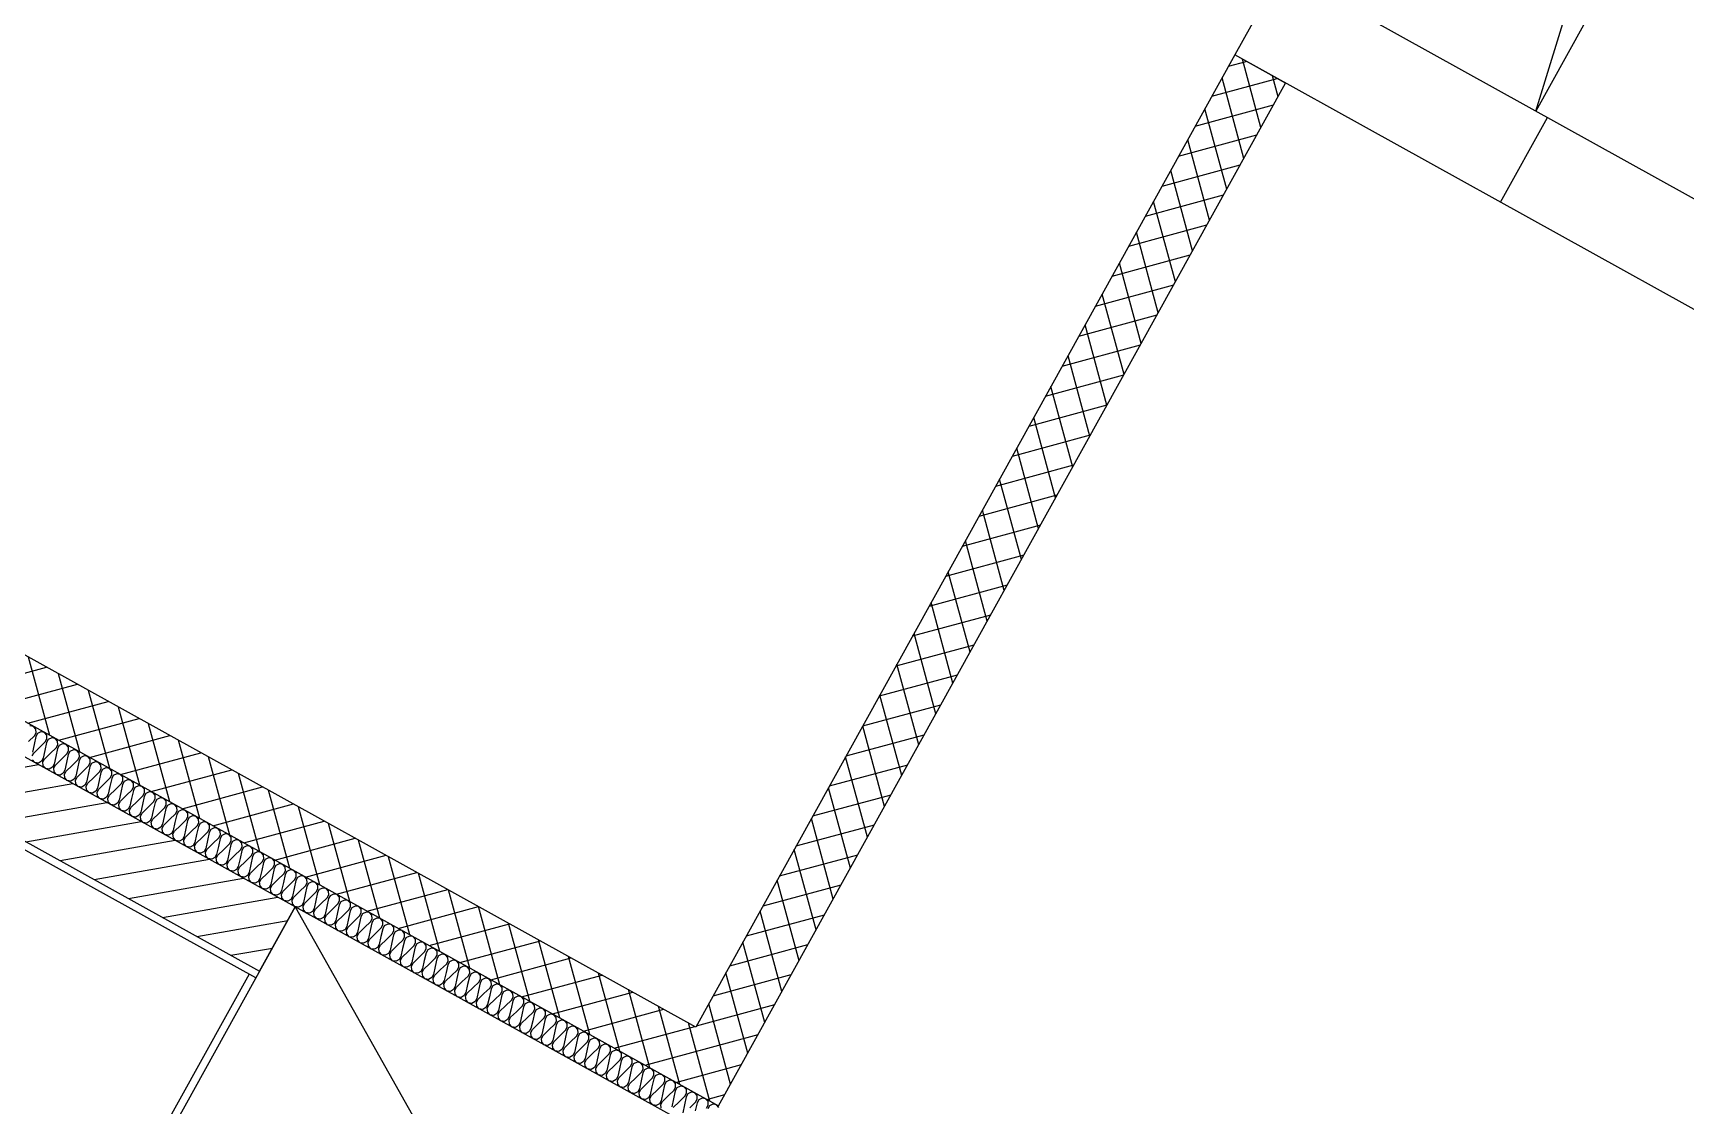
# Model space of a CAD drawing. Header units: millimetres. Extents: x -21000 to 567700, y 435000 to 850800.
# Drawn here: x 260555 to 264823, y 622994 to 625765 of the extents above; entities that cross this region are included whole.
import ezdxf
from ezdxf.xclip import XClip

# ---------------------------------------------------------------- set-up
doc = ezdxf.new("R2010")
doc.units = ezdxf.units.MM
doc.header["$LTSCALE"] = 700
doc.header["$XCLIPFRAME"] = 2
doc.linetypes.add('AB_Pbase$0$HID', pattern=[2.3, 1.5, -0.8])
doc.layers.get('0').update_dxf_attribs({"color": 2})
doc.layers.add('AB_Pbase$0$CON-106-B2F$0$DEFPOINT', color=247, linetype='Continuous', plot=False)
for name, color, linetype in [('AB_Pbase$0$ELE8', 8, 'Continuous'), ('AB_Pbase$0$FIN', 6, 'Continuous'), ('AB_Pbase$0$HAT-BR', 5, 'Continuous'), ('AB_Pbase$0$INS', 8, 'Continuous'), ('AB_Pbase$0$void', 1, 'AB_Pbase$0$HID'), ('AB_Pbase$0$WAL', 3, 'Continuous')]:
    doc.layers.add(name, color=color, linetype=linetype)

# ---------------------------------------------------------------- blocks, each defined once
blk = doc.blocks.new('AB_Pbase$0$CON-106-B2F')
for p, q in [((-8570, 7400), (-8570, 10540)), ((-5470, 7120), (-5470, 9485)), ((-5150, 9485), (-5470, 9485)), ((-5220, 9235), (-5220, 6870))]:
    blk.add_line(p, q)
blk.add_lwpolyline([(-8570, 10540), (-9370, 10540), (-9370, 9240)])
at = {"layer": 'AB_Pbase$0$CON-106-B2F$0$DEFPOINT', "color": 190}
for p, q in [((-8570, 10540), (-9370, 9240)), ((-5470, 8700), (-5220, 8700))]:
    blk.add_line(p, q, dxfattribs=at)
blk = doc.blocks.new('AB_Pbase$0$CON-106-B1F')
blk.add_blockref('AB_Pbase$0$CON-106-B2F', (0, 0))
blk = doc.blocks.new('AB_Pbase$0$지하1층 동골조')
at = {"rotation": 60.99999813646934}
blk.add_blockref('AB_Pbase$0$CON-106-B1F', (127660.4, -14071), dxfattribs=at)
blk = doc.blocks.new('AB_Pbase$0$co-106-1_b1_B1')
at = {"layer": 'AB_Pbase$0$void'}
for p, q in [((0, 6395), (2370, 6895)), ((2370, 6395), (0, 6395))]:
    blk.add_line(p, q, dxfattribs=at)
blk = doc.blocks.new('AB_Pbase')
at = {"layer": 'AB_Pbase$0$ELE8'}
h = blk.add_hatch(dxfattribs=at)
h.set_pattern_fill('NET', color=256, scale=20, angle=15.182184)
h.paths.add_polyline_path([(260056.3, 629751.4), (260129, 629882.6), (259927.8, 629994.1), (259855.1, 629862.9)])
edge = h.paths.add_edge_path()
edge.add_line((264117.2, 627671.9), (261458.4, 629145.7))
edge.add_line((261458.4, 629145.7), (261385.7, 629014.5))
edge.add_line((261385.7, 629014.5), (262579.5, 628352.8))
edge.add_line((262579.5, 628352.8), (261915.3, 627154.6))
edge.add_line((261915.3, 627154.6), (262265.2, 626960.6))
edge.add_line((262265.2, 626960.6), (262337.9, 627091.8))
edge.add_line((262337.9, 627091.8), (262119.2, 627213))
edge.add_line((262119.2, 627213), (262710.7, 628280.1))
edge.add_line((262710.7, 628280.1), (264044.5, 627540.7))
edge.add_line((264044.5, 627540.7), (264117.3, 627671.9))
h.paths.add_polyline_path([(259546.7, 629347.8), (259677.9, 629275.1), (259968.8, 629799.9), (259855.1, 629862.9), (259612.7, 629425.6), (259595.2, 629435.3)])
h.paths.add_polyline_path([(259280.4, 628557.9), (259149.2, 628630.7), (257505.7, 625665.7), (262325, 622994.3), (263789, 625635.6), (263657.9, 625708.4), (262266.5, 623198.2), (257709.6, 625724.2)])
at = {"layer": 'AB_Pbase$0$HAT-BR'}
h = blk.add_hatch(dxfattribs=at)
h.set_pattern_fill('ANSI31', color=256, scale=20, angle=145)
h.paths.add_polyline_path([(235929.4, 604527.6), (236063.8, 604661.9), (238153, 602571.6), (240063.6, 606018.4), (240229.8, 605926.3), (238280.5, 602409.7), (237010.4, 601140.3), (237826.9, 600323.4), (237692.5, 600189.1), (236741.7, 601140.4), (238029, 602427)])
h.paths.add_polyline_path([(238632.8, 599517.1), (232550.1, 593437.5), (232684.4, 593303.2), (238767.1, 599382.7)])
h.paths.add_polyline_path([(239573, 598576.4), (244422.5, 593724.3), (238339.7, 587644.8), (238205.4, 587779.2), (244153.8, 593724.4), (239438.6, 598442)])
h.paths.add_polyline_path([(253366.3, 576146.8), (254890.9, 574621.3), (254756.5, 574487), (253231.9, 576012.5)], flags=17)
h.paths.add_polyline_path([(246954.3, 581883.1), (245525.6, 580455.2), (245391.3, 580589.5), (246820, 582017.5)])
h.paths.add_polyline_path([(247173.6, 582371), (252407.6, 587602.2), (252541.9, 587467.8), (247308, 582236.6)])
h.paths.add_polyline_path([(260580.1, 582120.7), (261142.4, 583135.1), (260976.2, 583227.2), (260414, 582212.8)], flags=17)
h.paths.add_polyline_path([(263886.9, 576046.1), (264234.4, 575698.5), (264194.3, 575658.4), (265114.4, 575148.5), (265206.5, 575314.6)])
edge = h.paths.add_edge_path()
edge.add_line((263638.9, 581842.7), (261303.6, 583137.2))
edge.add_line((261303.6, 583137.2), (261395.8, 583303.3))
edge.add_line((261395.8, 583303.3), (265930.7, 580789.6))
edge.add_line((265930.7, 580789.6), (269809.1, 587786.6))
edge.add_line((269809.1, 587786.6), (269975.3, 587694.4))
edge.add_line((269975.3, 587694.4), (266096.8, 580697.5))
edge.add_line((266096.8, 580697.5), (266534.1, 580455.1))
edge.add_line((266534.1, 580455.1), (266442, 580288.9))
edge.add_line((266442, 580288.9), (263805.1, 581750.6))
edge.add_line((263638.9, 581842.7), (262485.1, 579761.3))
edge.add_line((263805.1, 581750.6), (261405.4, 577421.6))
edge.add_line((262393, 579595.1), (259935.3, 580957.4))
edge.add_line((262485.1, 579761.3), (259861.3, 581215.7))
edge.add_line((262393, 579595.1), (261239.3, 577513.7))
edge.add_line((259861.3, 581215.7), (259168.1, 579965.2))
edge.add_line((259334.3, 579873.1), (259168.1, 579965.2))
edge.add_line((259935.3, 580957.4), (259334.3, 579873.1))
edge.add_line((261239.3, 577513.7), (258615.4, 578968.1))
edge.add_line((258615.4, 578968.1), (258523.3, 578802))
edge.add_line((258523.3, 578802), (263739.4, 575910.6))
edge.add_line((263739.4, 575910.6), (263879.2, 576050.4))
edge.add_line((263879.2, 576050.4), (261405.4, 577421.6))
edge = h.paths.add_edge_path()
edge.add_line((273761.7, 610263.5), (273411.9, 610457.4))
edge.add_line((273411.9, 610457.4), (273281, 610221.2))
edge.add_line((273281, 610221.2), (271837.9, 611021.2))
edge.add_line((271837.9, 611021.2), (270579.8, 608751.5))
edge.add_line((270579.8, 608751.5), (267899.1, 610237.5))
edge.add_line((267899.1, 610237.5), (268345.1, 611042.1))
edge.add_line((268345.1, 611042.1), (267907.8, 611284.5))
edge.add_line((267907.8, 611284.5), (267461.8, 610479.9))
edge.add_line((267461.8, 610479.9), (264676.1, 612024))
edge.add_line((264676.1, 612024), (266867.4, 615977.3))
edge.add_line((266867.4, 615977.3), (266701.3, 616069.4))
edge.add_line((266701.3, 616069.4), (265295.3, 613533))
edge.add_line((265295.3, 613533), (264945.5, 613726.9))
edge.add_line((264945.5, 613726.9), (264853.4, 613560.7))
edge.add_line((264853.4, 613560.7), (265203.2, 613366.8))
edge.add_line((265203.2, 613366.8), (264417.8, 611949.9))
edge.add_line((264417.8, 611949.9), (276229.5, 605402.6))
edge.add_line((276229.5, 605402.6), (278088.8, 608756.8))
edge.add_line((278088.8, 608756.8), (278565.5, 608492.5))
edge.add_line((278565.5, 608492.5), (278798.2, 608912.4))
edge.add_line((278798.2, 608912.4), (278719.4, 608956))
edge.add_line((278719.4, 608956), (278578.9, 608702.3))
edge.add_line((278578.9, 608702.3), (278093.4, 608971.4))
edge.add_line((278093.4, 608971.4), (278825.5, 610292.1))
edge.add_line((278825.5, 610292.1), (278746.8, 610335.7))
edge.add_line((278746.8, 610335.7), (278092.3, 609155))
edge.add_line((278092.3, 609155), (277414.5, 609530.7))
edge.add_line((277414.5, 609530.7), (277370.8, 609452))
edge.add_line((277370.8, 609452), (278048.7, 609076.3))
edge.add_line((278048.7, 609076.3), (276155.5, 605660.9))
edge.add_line((276155.5, 605660.9), (275027.2, 606286.3))
edge.add_line((275027.2, 606286.3), (275473.2, 607090.9))
edge.add_line((275473.2, 607090.9), (275394.5, 607134.6))
edge.add_line((275394.5, 607134.6), (274948.5, 606329.9))
edge.add_line((274948.5, 606329.9), (274668.6, 606485.1))
edge.add_line((274668.6, 606485.1), (275114.6, 607289.7))
edge.add_line((275114.6, 607289.7), (275035.9, 607333.3))
edge.add_line((275035.9, 607333.3), (274589.9, 606528.7))
edge.add_line((274589.9, 606528.7), (270746, 608659.4))
edge.add_line((270746, 608659.4), (271911.9, 610762.9))
edge.add_line((271911.9, 610762.9), (273538.7, 609861.1))
edge.add_line((273538.7, 609861.1), (273766.6, 610272.2))
h.paths.add_polyline_path([(249823.9, 630123.9), (248214.6, 631015.9), (248122.5, 630849.7), (249731.8, 629957.7)])
h.paths.add_polyline_path([(264448.6, 621462.8), (264706.6, 621319.7), (264798.7, 621485.9), (263959.1, 621951.3), (263866.9, 621785.1), (264282.4, 621554.9), (263271.6, 619731.3), (263437.7, 619639.2)])
h.paths.add_polyline_path([(269499.6, 619034.5), (268660, 619499.9), (268567.9, 619333.7), (269048.9, 619067.1), (267972.6, 617125.4), (268138.8, 617033.3), (269215.1, 618975), (269407.5, 618868.3)])
h.paths.add_polyline_path([(278950.9, 618872.1), (277573.4, 619635.6), (275440.2, 615787.3), (272265.3, 617547.2), (272173.2, 617381), (274499.7, 616091.4), (273527.6, 614337.8), (273693.8, 614245.7), (274665.9, 615999.3), (276004, 615257.5), (276166.4, 615550.5), (275676.7, 615822), (277647.4, 619377.4), (278858.8, 618705.9)])
h.paths.add_polyline_path([(271683.5, 616497.6), (271517.4, 616589.7), (270492, 614739.9), (270658.2, 614647.8)])
h.paths.add_polyline_path([(266121, 619581), (265095.6, 617731.2), (264929.4, 617823.3), (265954.8, 619673.1)])
h.paths.add_polyline_path([(264405.1, 617124.9), (264497.2, 617291.1), (264296.1, 617402.6), (264203.9, 617236.4)])
edge = h.paths.add_edge_path()
edge.add_line((261140, 623342.4), (261232.1, 623508.6))
edge.add_line((261232.1, 623508.6), (257484.4, 625586))
edge.add_line((257484.4, 625586), (257392.3, 625419.8))
edge.add_line((257392.3, 625419.8), (258756.7, 624663.5))
edge.add_line((258756.7, 624663.5), (257030.8, 621549.9))
edge.add_line((257030.8, 621549.9), (255666.4, 622306.2))
edge.add_line((255666.4, 622306.2), (255622.7, 622227.5))
edge.add_line((255622.7, 622227.5), (256987.1, 621471.2))
edge.add_line((256987.1, 621471.2), (256735, 621016.4))
edge.add_line((256735, 621016.4), (256813.8, 620972.7))
edge.add_line((256813.8, 620972.7), (258835.4, 624619.9))
edge.add_line((258835.4, 624619.9), (261140, 623342.4))
h.paths.add_polyline_path([(252295.3, 623557.4), (252251.7, 623478.7), (252800.5, 623174.5), (252844.1, 623253.2)], flags=17)
h.paths.add_polyline_path([(278024, 614023.5), (278741.6, 615317.9), (277798.7, 613617.1), (277877.5, 613573.4), (278119.7, 614010.5), (279335.4, 613336.6), (279379.1, 613415.3), (278163.4, 614089.2), (278820.3, 615274.3), (278741.6, 615317.9)])
h.paths.add_polyline_path([(276999.8, 611990.1), (277047.9, 611963.4), (276926.7, 611744.8), (276799.9, 611815.1), (277163.5, 612471), (277242.2, 612427.4)], flags=17)
h.paths.add_polyline_path([(275349.5, 612653.4), (275456.1, 612845.8), (275766.5, 612673.7), (275659.8, 612481.3)], flags=17)
h.paths.add_polyline_path([(274915.1, 612859.8), (274748.9, 612952), (274506.5, 612514.6), (274672.7, 612422.5)], flags=17)
h.paths.add_polyline_path([(279024.5, 610867.8), (280144.5, 612888.1), (280223.2, 612844.5), (279103.3, 610824.1)])
h.paths.add_polyline_path([(279601.8, 610547.8), (280721.7, 612568.2), (280800.4, 612524.5), (279680.5, 610504.2)])
edge = h.paths.add_edge_path()
edge.add_line((268115.9, 579441.1), (268710.6, 579111.4))
edge.add_line((268710.6, 579111.4), (268676.7, 579050.2))
edge.add_line((268676.7, 579050.2), (271436.1, 577520.6))
edge.add_line((271436.1, 577520.6), (271470, 577581.9))
edge.add_line((271470, 577581.9), (271528.2, 577686.8))
edge.add_line((271528.2, 577686.8), (268174.1, 579546.1))
edge.add_line((268174.1, 579546.1), (268115.9, 579441.1))
h.paths.add_polyline_path([(252546, 576288.4), (251117.3, 574860.5), (254615.6, 571360.4), (257807.1, 577118), (257640.9, 577210.2), (255736.8, 573775), (255682.7, 573829.2), (255548.3, 573694.9), (255641, 573602.1), (254521.2, 571582.1), (251315.3, 574789.7), (252680.4, 576154.1)])
h.paths.add_polyline_path([(254748.7, 622094.5), (254457.8, 621569.8), (254624, 621477.7), (254914.9, 622002.4)], flags=17)
h.paths.add_polyline_path([(260390.1, 620339.5), (260224, 620431.6), (261377.8, 622513.2), (261544, 622421.1)])
h.paths.add_polyline_path([(246694.2, 601788.4), (244262.8, 603136.2), (244354.9, 603302.4), (246786.3, 601954.6)])
h.paths.add_polyline_path([(264513.8, 616681.6), (263362.4, 614604.4), (263948.4, 614279.6), (263856.3, 614113.4), (262500.6, 614864.9), (262592.7, 615031.1), (263196.2, 614696.5), (264347.6, 616773.8)])
h.paths.add_polyline_path([(251505.8, 616203), (251413.7, 616036.9), (267384.3, 607184.2), (267476.4, 607350.4)])
h.paths.add_polyline_path([(271057.7, 605148), (274188.8, 603412.4), (272429, 600237.5), (270189.9, 601478.7), (270097.8, 601312.5), (274624, 598803.6), (274716.1, 598969.8), (272595.1, 600145.4), (274355, 603320.3), (277464.3, 601596.8), (270405.5, 588862.3), (265870.5, 591376.1), (265778.4, 591209.9), (270479.5, 588604), (277722.6, 601670.9), (271149.8, 605314.2)])
h.paths.add_polyline_path([(255481.8, 630440.5), (255389.7, 630274.4), (255792, 630051.4), (254296.4, 627353.1), (254375.1, 627309.5), (255870.8, 630007.7), (258726.4, 628424.8), (257230.8, 625726.6), (257396.9, 625634.5), (258984.7, 628498.9)])
h.paths.add_polyline_path([(252754.7, 624571.9), (253714.6, 626303.6), (253793.4, 626260), (252833.4, 624528.2)])
h.paths.add_polyline_path([(271454, 617733.9), (271546.1, 617900.1), (271143.9, 618123.1), (271051.8, 617956.9)])
h.paths.add_polyline_path([(274129.6, 612597.8), (274173.2, 612676.5), (272975, 613340.7), (272679.2, 612807.2), (272845.4, 612715.1), (273097.5, 613169.9)], flags=17)
h.paths.add_polyline_path([(261119, 615848), (261285.2, 615755.9), (262691.1, 618292.3), (262525, 618384.4)])
h.paths.add_polyline_path([(261302.7, 615746.2), (261210.6, 615580), (261503.6, 615417.6), (261595.7, 615583.7)], flags=17)
h.paths.add_polyline_path([(260779.6, 615235.7), (260945.8, 615143.6), (260407.7, 614172.8), (247559.5, 621294.6), (247428.3, 621367.4), (245110.6, 622652.1), (245202.7, 622818.3), (246042.3, 622352.9), (246488.4, 623157.5), (246654.5, 623065.4), (246208.5, 622260.8), (248062.7, 621233), (249400.8, 623646.9), (248952.5, 623895.4), (248996.2, 623974.1), (249984.5, 623426.3), (249940.9, 623347.5), (249479.5, 623603.3), (248141.4, 621189.3), (250017.5, 620149.4), (251359.6, 622570.7), (250948.5, 622798.5), (250988.1, 622869.9), (251939.3, 622342.7), (251895.6, 622264), (251434.3, 622519.7), (250096.2, 620105.8), (252811.9, 618600.4), (253257.9, 619405.1), (253336.6, 619361.5), (252890.6, 618556.8), (253257.9, 618353.2), (254159.7, 619980), (253792.3, 620183.6), (253676, 619973.7), (253597.3, 620017.3), (253905.1, 620572.7), (254071.3, 620480.6), (253971.9, 620301.3), (254627.9, 619937.7), (254535.8, 619771.5), (254238.4, 619936.4), (253336.7, 618309.6), (254613.6, 617601.7), (255607.5, 619394.7), (255773.6, 619302.6), (254779.8, 617509.6), (260333.6, 614431.1)])
h.paths.add_polyline_path([(251257.3, 624727.3), (251091.2, 624819.4), (250887.5, 624452.1), (248071, 626013.3), (247978.9, 625847.1), (247979.1, 625847), (246827.7, 623769.8), (246993.9, 623677.6), (248145.3, 625754.9), (251552, 623866.5), (251644.1, 624032.7), (251053.7, 624359.9)])
h.paths.add_polyline_path([(239278.8, 608614.4), (239444.9, 608522.3), (239503.1, 608627.2), (240058.5, 608319.4), (240150.6, 608485.5), (239595.2, 608793.4), (239937, 609410), (239416.6, 609698.5), (239373, 609619.7), (239727.2, 609423.4)], flags=17)
h.paths.add_polyline_path([(249096, 617321.6), (249188.1, 617487.8), (246328.1, 619073.1), (246196.9, 619145.8), (244727.6, 619960.3), (244635.4, 619794.1)])
h.paths.add_polyline_path([(244912.1, 609773.6), (245004.2, 609939.8), (238523.3, 613532.3), (235245.5, 607619), (234042, 606416.1), (235434.6, 605022.7), (235569, 605157.1), (234240, 606486.8), (235318, 607564.2), (236122.2, 609014.9), (238706.7, 607582.3), (238270.4, 606795.2), (238991.9, 606395.2), (239084, 606561.4), (238528.6, 606869.2), (239047.4, 607805.1), (238881.2, 607897.2), (238798.8, 607748.5), (238357.1, 607993.3), (239086.7, 609309.6), (239008, 609353.3), (238278.4, 608037), (236214.3, 609181.1), (238509.9, 613322.4), (242795.5, 610946.9), (241038.1, 607776.4), (241204.2, 607684.3), (242961.7, 610854.8)])
h.paths.add_polyline_path([(254770.9, 631457.8), (254937, 631365.6), (255145.7, 631742.1), (254979.5, 631834.2)])
h.paths.add_polyline_path([(254539.5, 630648.5), (254373.3, 630740.6), (254143, 630325.1), (253548.3, 630654.8), (253504.7, 630576.1), (254099.4, 630246.4), (253042.5, 628339.7), (251765.6, 629047.6), (252822.5, 630954.2), (252848.7, 630939.7), (252892.3, 631018.4), (252787.4, 631076.6), (251686.9, 629091.2), (250436.1, 629784.5), (250344, 629618.3), (251594.7, 628925), (250494.2, 626939.6), (250599.2, 626881.5), (250642.8, 626960.2), (250616.6, 626974.7), (251673.5, 628881.4), (252950.4, 628173.6), (251893.5, 626266.9), (251298.8, 626596.6), (251255.1, 626517.9), (251849.9, 626188.2), (251488.7, 625536.6), (251654.9, 625444.5)])
at = {"layer": 'AB_Pbase$0$FIN'}
for p, q in [((261130.3, 623324.9), (258843.2, 624592.7)), ((261112.8, 623334.6), (260817.1, 622801.1))]:
    blk.add_line(p, q, dxfattribs=at)
at = {"layer": 'AB_Pbase$0$INS'}
for points in [[(262325.9, 622990.1), (262319.8, 622997.2), (262310.6, 622998.6), (262301.8, 622994.4), (262297.5, 622986.7)], [(262294, 622988.6), (262298.3, 622996.3), (262298, 623005.6), (262291.8, 623012.7), (262282.6, 623014.2), (262273.8, 623009.9), (262269.5, 623002.2), (262265.1, 622981.8)], [(262251.1, 622989.5), (262266, 623004.1), (262270.3, 623011.8), (262270, 623021.1), (262263.8, 623028.2), (262254.6, 623029.7), (262245.8, 623025.4), (262241.5, 623017.7), (262237.1, 622997.3), (262232.6, 622976.9)], [(262208.2, 622990.5), (262223.1, 623005), (262238, 623019.6), (262242.3, 623027.3), (262242, 623036.7), (262235.8, 623043.7), (262226.6, 623045.2), (262217.8, 623040.9), (262213.5, 623033.2), (262209.1, 623012.8), (262204.7, 622992.4)], [(262176.9, 622988.6), (262175.9, 622998.3), (262180.2, 623006), (262195.1, 623020.6), (262210.1, 623035.1), (262214.3, 623042.8), (262214, 623052.2), (262207.9, 623059.2), (262198.6, 623060.7), (262189.8, 623056.4), (262185.6, 623048.7), (262181.1, 623028.3), (262176.7, 623007.9), (262172.4, 623000.2), (262164.3, 622995.6), (262155.1, 622997), (262148.9, 623004.1), (262147.9, 623013.8), (262152.2, 623021.5), (262167.1, 623036.1), (262182.1, 623050.7), (262186.3, 623058.4), (262186, 623067.7), (262179.9, 623074.7), (262170.6, 623076.2), (262161.8, 623071.9), (262157.6, 623064.2), (262153.1, 623043.8), (262148.7, 623023.4), (262144.4, 623015.7), (262136.3, 623011.1), (262127.1, 623012.5), (262120.9, 623019.6), (262119.9, 623029.3), (262124.2, 623037), (262139.1, 623051.6), (262154.1, 623066.2), (262158.3, 623073.9), (262158, 623083.2), (262151.9, 623090.3), (262142.6, 623091.7), (262133.9, 623087.4), (262129.6, 623079.7), (262125.1, 623059.3), (262120.7, 623038.9), (262116.4, 623031.2), (262108.3, 623026.6), (262099.1, 623028), (262093, 623035.1), (262091.9, 623044.8), (262096.2, 623052.5), (262111.1, 623067.1), (262126.1, 623081.7), (262130.4, 623089.4), (262130, 623098.7), (262123.9, 623105.8), (262114.6, 623107.2), (262105.9, 623103), (262101.6, 623095.3), (262097.1, 623074.9), (262092.7, 623054.5), (262088.4, 623046.8), (262080.4, 623042.1), (262071.1, 623043.6), (262065, 623050.6), (262063.9, 623060.3), (262068.2, 623068), (262083.2, 623082.6), (262098.1, 623097.2), (262102.4, 623104.9), (262102, 623114.2), (262095.9, 623121.3), (262086.7, 623122.8), (262077.9, 623118.5), (262073.6, 623110.8), (262069.2, 623090.4), (262064.7, 623070), (262060.4, 623062.3), (262052.4, 623057.6), (262043.1, 623059.1), (262037, 623066.1), (262036, 623075.9), (262040.2, 623083.5), (262055.2, 623098.1), (262070.1, 623112.7), (262074.4, 623120.4), (262074.1, 623129.7), (262067.9, 623136.8), (262058.7, 623138.3), (262049.9, 623134), (262045.6, 623126.3), (262041.2, 623105.9), (262036.7, 623085.5), (262032.5, 623077.8), (262024.4, 623073.1), (262015.1, 623074.6), (262009, 623081.7), (262008, 623091.4), (262012.2, 623099.1), (262027.2, 623113.6), (262042.1, 623128.2), (262046.4, 623135.9), (262046.1, 623145.2), (262039.9, 623152.3), (262030.7, 623153.8), (262021.9, 623149.5), (262017.6, 623141.8), (262013.2, 623121.4), (262008.7, 623101), (262004.5, 623093.3), (261996.4, 623088.6), (261987.1, 623090.1), (261981, 623097.2), (261980, 623106.9), (261984.2, 623114.6), (261999.2, 623129.2), (262014.1, 623143.7), (262018.4, 623151.4), (262018.1, 623160.8), (262011.9, 623167.8), (262002.7, 623169.3), (261993.9, 623165), (261989.6, 623157.3), (261985.2, 623136.9), (261980.7, 623116.5), (261976.5, 623108.8), (261968.4, 623104.1), (261959.2, 623105.6), (261953, 623112.7), (261952, 623122.4), (261956.3, 623130.1), (261971.2, 623144.7), (261986.1, 623159.3), (261990.4, 623167), (261990.1, 623176.3), (261983.9, 623183.3), (261974.7, 623184.8), (261965.9, 623180.5), (261961.7, 623172.8), (261957.2, 623152.4), (261952.8, 623132), (261948.5, 623124.3), (261940.4, 623119.7), (261931.2, 623121.1), (261925, 623128.2), (261924, 623137.9), (261928.3, 623145.6), (261943.2, 623160.2), (261958.2, 623174.8), (261962.4, 623182.5), (261962.1, 623191.8), (261956, 623198.9), (261946.7, 623200.3), (261937.9, 623196), (261933.7, 623188.3), (261929.2, 623167.9), (261924.8, 623147.5), (261920.5, 623139.8), (261912.4, 623135.2), (261903.2, 623136.6), (261897, 623143.7), (261896, 623153.4), (261900.3, 623161.1), (261915.2, 623175.7), (261930.2, 623190.3), (261934.4, 623198), (261934.1, 623207.3), (261928, 623214.4), (261918.7, 623215.8), (261909.9, 623211.6), (261905.7, 623203.9), (261901.2, 623183.5), (261896.8, 623163.1), (261892.5, 623155.4), (261884.4, 623150.7), (261875.2, 623152.2), (261869, 623159.2), (261868, 623168.9), (261872.3, 623176.6), (261887.2, 623191.2), (261902.2, 623205.8), (261906.5, 623213.5), (261906.1, 623222.8), (261900, 623229.9), (261890.7, 623231.4), (261882, 623227.1), (261877.7, 623219.4), (261873.2, 623199), (261868.8, 623178.6), (261864.5, 623170.9), (261856.5, 623166.2), (261847.2, 623167.7), (261841.1, 623174.7), (261840, 623184.4), (261844.3, 623192.1), (261859.3, 623206.7), (261874.2, 623221.3), (261878.5, 623229), (261878.1, 623238.3), (261872, 623245.4), (261862.7, 623246.9), (261854, 623242.6), (261849.7, 623234.9), (261845.3, 623214.5), (261840.8, 623194.1), (261836.5, 623186.4), (261828.5, 623181.7), (261819.2, 623183.2), (261813.1, 623190.3), (261812.1, 623200), (261816.3, 623207.7), (261831.3, 623222.2), (261846.2, 623236.8), (261850.5, 623244.5), (261850.2, 623253.8), (261844, 623260.9), (261834.8, 623262.4), (261826, 623258.1), (261821.7, 623250.4), (261817.3, 623230), (261812.8, 623209.6), (261808.6, 623201.9), (261800.5, 623197.2), (261791.2, 623198.7), (261785.1, 623205.8), (261784.1, 623215.5), (261788.3, 623223.2), (261803.3, 623237.8), (261818.2, 623252.3), (261822.5, 623260), (261822.2, 623269.4), (261816, 623276.4), (261806.8, 623277.9), (261798, 623273.6), (261793.7, 623265.9), (261789.3, 623245.5), (261784.8, 623225.1), (261780.6, 623217.4), (261772.5, 623212.7), (261763.2, 623214.2), (261757.1, 623221.3), (261756.1, 623231), (261760.3, 623238.7), (261775.3, 623253.3), (261790.2, 623267.9), (261794.5, 623275.6), (261794.2, 623284.9), (261788, 623291.9), (261778.8, 623293.4), (261770, 623289.1), (261765.7, 623281.4), (261761.3, 623261), (261756.8, 623240.6), (261752.6, 623232.9), (261744.5, 623228.3), (261735.3, 623229.7), (261729.1, 623236.8), (261728.1, 623246.5), (261732.4, 623254.2), (261747.3, 623268.8), (261762.2, 623283.4), (261766.5, 623291.1), (261766.2, 623300.4), (261760, 623307.5), (261750.8, 623308.9), (261742, 623304.6), (261737.8, 623296.9), (261733.3, 623276.5), (261728.9, 623256.1), (261724.6, 623248.4), (261716.5, 623243.8), (261707.3, 623245.2), (261701.1, 623252.3), (261700.1, 623262), (261704.4, 623269.7), (261719.3, 623284.3), (261734.3, 623298.9), (261738.5, 623306.6), (261738.2, 623315.9), (261732.1, 623323), (261722.8, 623324.4), (261714, 623320.2), (261709.8, 623312.5), (261705.3, 623292.1), (261700.9, 623271.7), (261696.6, 623264), (261688.5, 623259.3), (261679.3, 623260.8), (261673.1, 623267.8), (261672.1, 623277.5), (261676.4, 623285.2), (261691.3, 623299.8), (261706.3, 623314.4), (261710.5, 623322.1), (261710.2, 623331.4), (261704.1, 623338.5), (261694.8, 623339.9), (261686, 623335.7), (261681.8, 623328), (261677.3, 623307.6), (261672.9, 623287.2), (261668.6, 623279.5), (261660.5, 623274.8), (261651.3, 623276.3), (261645.1, 623283.3), (261644.1, 623293), (261648.4, 623300.7), (261663.3, 623315.3), (261678.3, 623329.9), (261682.5, 623337.6), (261682.2, 623346.9), (261676.1, 623354), (261666.8, 623355.5), (261658.1, 623351.2), (261653.8, 623343.5), (261649.3, 623323.1), (261644.9, 623302.7), (261640.6, 623295), (261632.6, 623290.3), (261623.3, 623291.8), (261617.2, 623298.8), (261616.1, 623308.6), (261620.4, 623316.3), (261635.3, 623330.8), (261650.3, 623345.4), (261654.6, 623353.1), (261654.2, 623362.4), (261648.1, 623369.5), (261638.8, 623371), (261630.1, 623366.7), (261625.8, 623359), (261621.4, 623338.6), (261616.9, 623318.2), (261612.6, 623310.5), (261604.6, 623305.8), (261595.3, 623307.3), (261589.2, 623314.4), (261588.2, 623324.1), (261592.4, 623331.8), (261607.4, 623346.4), (261622.3, 623360.9), (261626.6, 623368.6), (261626.3, 623378), (261620.1, 623385), (261610.9, 623386.5), (261602.1, 623382.2), (261597.8, 623374.5), (261593.4, 623354.1), (261588.9, 623333.7), (261584.7, 623326), (261576.6, 623321.3), (261567.3, 623322.8), (261561.2, 623329.9), (261560.2, 623339.6), (261564.4, 623347.3), (261579.4, 623361.9), (261594.3, 623376.5), (261598.6, 623384.1), (261598.3, 623393.5), (261592.1, 623400.5), (261582.9, 623402), (261574.1, 623397.7), (261569.8, 623390), (261565.4, 623369.6), (261560.9, 623349.2), (261556.7, 623341.5), (261548.6, 623336.9), (261539.3, 623338.3), (261533.2, 623345.4), (261532.2, 623355.1), (261536.4, 623362.8), (261551.4, 623377.4), (261566.3, 623392), (261570.6, 623399.7), (261570.3, 623409), (261564.1, 623416.1), (261554.9, 623417.5), (261546.1, 623413.2), (261541.8, 623405.5), (261537.4, 623385.1), (261532.9, 623364.7), (261528.7, 623357), (261520.6, 623352.4), (261511.4, 623353.8), (261505.2, 623360.9), (261504.2, 623370.6), (261508.5, 623378.3), (261523.4, 623392.9), (261538.3, 623407.5), (261542.6, 623415.2), (261542.3, 623424.5), (261536.1, 623431.6), (261526.9, 623433), (261518.1, 623428.8), (261513.9, 623421.1), (261509.4, 623400.7), (261505, 623380.3), (261500.7, 623372.6), (261492.6, 623367.9), (261483.4, 623369.4), (261477.2, 623376.4), (261476.2, 623386.1), (261480.5, 623393.8), (261495.4, 623408.4), (261510.4, 623423), (261514.6, 623430.7), (261514.3, 623440), (261508.2, 623447.1), (261498.9, 623448.5), (261490.1, 623444.3), (261485.9, 623436.6), (261481.4, 623416.2), (261477, 623395.8), (261472.7, 623388.1), (261464.6, 623383.4), (261455.4, 623384.9), (261449.2, 623391.9), (261448.2, 623401.6), (261452.5, 623409.3), (261467.4, 623423.9), (261482.4, 623438.5), (261486.6, 623446.2), (261486.3, 623455.5), (261480.2, 623462.6), (261470.9, 623464.1), (261462.1, 623459.8), (261457.9, 623452.1), (261453.4, 623431.7), (261449, 623411.3), (261444.7, 623403.6), (261436.6, 623398.9), (261427.4, 623400.4), (261421.2, 623407.4), (261420.2, 623417.2), (261424.5, 623424.9), (261439.4, 623439.4), (261454.4, 623454), (261458.6, 623461.7), (261458.3, 623471), (261452.2, 623478.1), (261442.9, 623479.6), (261434.2, 623475.3), (261429.9, 623467.6), (261425.4, 623447.2), (261421, 623426.8), (261416.7, 623419.1), (261408.6, 623414.4), (261399.4, 623415.9), (261393.3, 623423), (261392.2, 623432.7), (261396.5, 623440.4), (261411.4, 623455), (261426.4, 623469.5), (261430.7, 623477.2), (261430.3, 623486.6), (261424.2, 623493.6), (261414.9, 623495.1), (261406.2, 623490.8), (261401.9, 623483.1), (261397.5, 623462.7), (261393, 623442.3), (261388.7, 623434.6), (261380.7, 623429.9), (261371.4, 623431.4), (261365.3, 623438.5), (261364.2, 623448.2), (261368.5, 623455.9), (261383.5, 623470.5), (261398.4, 623485), (261402.7, 623492.7), (261402.3, 623502.1), (261396.2, 623509.1), (261387, 623510.6), (261378.2, 623506.3), (261373.9, 623498.6), (261369.5, 623478.2), (261365, 623457.8), (261360.8, 623450.1), (261352.7, 623445.5), (261343.4, 623446.9), (261337.3, 623454), (261336.3, 623463.7), (261340.5, 623471.4), (261355.5, 623486), (261370.4, 623500.6), (261374.7, 623508.3), (261374.4, 623517.6), (261368.2, 623524.6), (261359, 623526.1), (261350.2, 623521.8), (261345.9, 623514.1), (261341.5, 623493.7), (261337, 623473.3), (261332.8, 623465.6), (261324.7, 623461), (261315.4, 623462.4), (261309.3, 623469.5), (261308.3, 623479.2), (261312.5, 623486.9), (261327.5, 623501.5), (261342.4, 623516.1), (261346.7, 623523.8), (261346.4, 623533.1), (261340.2, 623540.2), (261331, 623541.6), (261322.2, 623537.3), (261317.9, 623529.7), (261313.5, 623509.3), (261309, 623488.8), (261304.8, 623481.2), (261296.7, 623476.5), (261287.5, 623478), (261281.3, 623485), (261280.3, 623494.7), (261284.6, 623502.4), (261299.5, 623517), (261314.4, 623531.6), (261318.7, 623539.3), (261318.4, 623548.6), (261312.2, 623555.7), (261303, 623557.1), (261294.2, 623552.9), (261290, 623545.2), (261285.5, 623524.8), (261281.1, 623504.4), (261276.8, 623496.7), (261268.7, 623492), (261259.5, 623493.5), (261253.3, 623500.5), (261252.3, 623510.2), (261256.6, 623517.9), (261271.5, 623532.5), (261286.5, 623547.1), (261290.7, 623554.8), (261290.4, 623564.1), (261284.3, 623571.2), (261275, 623572.7), (261266.2, 623568.4), (261262, 623560.7), (261257.5, 623540.3), (261253.1, 623519.9), (261248.8, 623512.2), (261240.7, 623507.5), (261231.5, 623509), (261225.3, 623516), (261224.3, 623525.8), (261228.6, 623533.5), (261243.5, 623548), (261258.5, 623562.6), (261262.7, 623570.3), (261262.4, 623579.6), (261256.3, 623586.7), (261247, 623588.2), (261238.2, 623583.9), (261234, 623576.2), (261229.5, 623555.8), (261225.1, 623535.4), (261220.8, 623527.7), (261212.7, 623523), (261203.5, 623524.5), (261197.3, 623531.6), (261196.3, 623541.3), (261200.6, 623549), (261215.5, 623563.5), (261230.5, 623578.1), (261234.7, 623585.8), (261234.4, 623595.2), (261228.3, 623602.2), (261219, 623603.7), (261210.3, 623599.4), (261206, 623591.7), (261201.5, 623571.3), (261197.1, 623550.9), (261192.8, 623543.2), (261184.7, 623538.5), (261175.5, 623540), (261169.4, 623547.1), (261168.3, 623556.8), (261172.6, 623564.5), (261187.5, 623579.1), (261202.5, 623593.6), (261206.8, 623601.3), (261206.4, 623610.7), (261200.3, 623617.7), (261191, 623619.2), (261182.3, 623614.9), (261178, 623607.2), (261173.6, 623586.8), (261169.1, 623566.4), (261164.8, 623558.7), (261156.8, 623554.1), (261147.5, 623555.5), (261141.4, 623562.6), (261140.3, 623572.3), (261144.6, 623580), (261159.6, 623594.6), (261174.5, 623609.2), (261178.8, 623616.9), (261178.4, 623626.2), (261172.3, 623633.2), (261163.1, 623634.7), (261154.3, 623630.4), (261150, 623622.7), (261145.6, 623602.3), (261141.1, 623581.9), (261136.8, 623574.2), (261128.8, 623569.6), (261119.5, 623571), (261113.4, 623578.1), (261112.4, 623587.8), (261116.6, 623595.5), (261131.6, 623610.1), (261146.5, 623624.7), (261150.8, 623632.4), (261150.5, 623641.7), (261144.3, 623648.8), (261135.1, 623650.2), (261126.3, 623645.9), (261122, 623638.2), (261117.6, 623617.8), (261113.1, 623597.4), (261108.9, 623589.7), (261100.8, 623585.1), (261091.5, 623586.5), (261085.4, 623593.6), (261084.4, 623603.3), (261088.6, 623611), (261103.6, 623625.6), (261118.5, 623640.2), (261122.8, 623647.9), (261122.5, 623657.2), (261116.3, 623664.3), (261107.1, 623665.7), (261098.3, 623661.5), (261094, 623653.8), (261089.6, 623633.4), (261085.1, 623613), (261080.9, 623605.3), (261072.8, 623600.6), (261063.5, 623602.1), (261057.4, 623609.1), (261056.4, 623618.8), (261060.6, 623626.5), (261075.6, 623641.1), (261090.5, 623655.7), (261094.8, 623663.4), (261094.5, 623672.7), (261088.3, 623679.8), (261079.1, 623681.3), (261070.3, 623677), (261066, 623669.3), (261061.6, 623648.9), (261057.2, 623628.5), (261052.9, 623620.8), (261044.8, 623616.1), (261035.6, 623617.6), (261029.4, 623624.6), (261028.4, 623634.4), (261032.7, 623642), (261047.6, 623656.6), (261062.5, 623671.2), (261066.8, 623678.9), (261066.5, 623688.2), (261060.4, 623695.3), (261051.1, 623696.8), (261042.3, 623692.5), (261038.1, 623684.8), (261033.6, 623664.4), (261029.2, 623644), (261024.9, 623636.3), (261016.8, 623631.6), (261007.6, 623633.1), (261001.4, 623640.2), (261000.4, 623649.9), (261004.7, 623657.6), (261019.6, 623672.1), (261034.6, 623686.7), (261038.8, 623694.4), (261038.5, 623703.8), (261032.4, 623710.8), (261023.1, 623712.3), (261014.3, 623708), (261010.1, 623700.3), (261005.6, 623679.9), (261001.2, 623659.5), (260996.9, 623651.8), (260988.8, 623647.1), (260979.6, 623648.6), (260973.4, 623655.7), (260972.4, 623665.4), (260976.7, 623673.1), (260991.6, 623687.7), (261006.6, 623702.2), (261010.8, 623709.9), (261010.5, 623719.3), (261004.4, 623726.3), (260995.1, 623727.8), (260986.4, 623723.5), (260982.1, 623715.8), (260977.6, 623695.4), (260973.2, 623675), (260968.9, 623667.3), (260960.8, 623662.6), (260951.6, 623664.1), (260945.5, 623671.2), (260944.4, 623680.9), (260948.7, 623688.6), (260963.6, 623703.2), (260978.6, 623717.8), (260982.9, 623725.5), (260982.5, 623734.8), (260976.4, 623741.8), (260967.1, 623743.3), (260958.4, 623739), (260954.1, 623731.3), (260949.6, 623710.9), (260945.2, 623690.5), (260940.9, 623682.8), (260932.9, 623678.2), (260923.6, 623679.6), (260917.5, 623686.7), (260916.4, 623696.4), (260920.7, 623704.1), (260935.7, 623718.7), (260950.6, 623733.3), (260954.9, 623741), (260954.5, 623750.3), (260948.4, 623757.4), (260939.2, 623758.8), (260930.4, 623754.5), (260926.1, 623746.8), (260921.7, 623726.4), (260917.2, 623706), (260912.9, 623698.3), (260904.9, 623693.7), (260895.6, 623695.1), (260889.5, 623702.2), (260888.5, 623711.9), (260892.7, 623719.6), (260907.7, 623734.2), (260922.6, 623748.8), (260926.9, 623756.5), (260926.6, 623765.8), (260920.4, 623772.9), (260911.2, 623774.3), (260902.4, 623770.1), (260898.1, 623762.4), (260893.7, 623742), (260889.2, 623721.6), (260885, 623713.9), (260876.9, 623709.2), (260867.6, 623710.7), (260861.5, 623717.7), (260860.5, 623727.4), (260864.7, 623735.1), (260879.7, 623749.7), (260894.6, 623764.3), (260898.9, 623772), (260898.6, 623781.3), (260892.4, 623788.4), (260883.2, 623789.9), (260874.4, 623785.6), (260870.1, 623777.9), (260865.7, 623757.5), (260861.2, 623737.1), (260857, 623729.4), (260848.9, 623724.7), (260839.6, 623726.2), (260833.5, 623733.2), (260832.5, 623742.9), (260836.7, 623750.6), (260851.7, 623765.2), (260866.6, 623779.8), (260870.9, 623787.5), (260870.6, 623796.8), (260864.4, 623803.9), (260855.2, 623805.4), (260846.4, 623801.1), (260842.1, 623793.4), (260837.7, 623773), (260833.2, 623752.6), (260829, 623744.9), (260820.9, 623740.2), (260811.7, 623741.7), (260805.5, 623748.8), (260804.5, 623758.5), (260808.8, 623766.2), (260823.7, 623780.7), (260838.6, 623795.3), (260842.9, 623803), (260842.6, 623812.3), (260836.4, 623819.4), (260827.2, 623820.9), (260818.4, 623816.6), (260814.2, 623808.9), (260809.7, 623788.5), (260805.3, 623768.1), (260801, 623760.4), (260792.9, 623755.7), (260783.7, 623757.2), (260777.5, 623764.3), (260776.5, 623774), (260780.8, 623781.7), (260795.7, 623796.3), (260810.7, 623810.8), (260814.9, 623818.5), (260814.6, 623827.9), (260808.5, 623834.9), (260799.2, 623836.4), (260790.4, 623832.1), (260786.2, 623824.4), (260781.7, 623804), (260777.3, 623783.6), (260773, 623775.9), (260764.9, 623771.2), (260755.7, 623772.7), (260749.5, 623779.8), (260748.5, 623789.5), (260752.8, 623797.2), (260767.7, 623811.8), (260782.7, 623826.4), (260786.9, 623834.1), (260786.6, 623843.4), (260780.5, 623850.4), (260771.2, 623851.9), (260762.4, 623847.6), (260758.2, 623839.9), (260753.7, 623819.5), (260749.3, 623799.1), (260745, 623791.4), (260736.9, 623786.8), (260727.7, 623788.2), (260721.5, 623795.3), (260720.5, 623805), (260724.8, 623812.7), (260739.7, 623827.3), (260754.7, 623841.9), (260758.9, 623849.6), (260758.6, 623858.9), (260752.5, 623866), (260743.2, 623867.4), (260734.5, 623863.1), (260730.2, 623855.4), (260725.7, 623835), (260721.3, 623814.6), (260717, 623806.9), (260709, 623802.3), (260699.7, 623803.7), (260693.6, 623810.8), (260692.5, 623820.5), (260696.8, 623828.2), (260711.8, 623842.8), (260726.7, 623857.4), (260731, 623865.1), (260730.6, 623874.4), (260724.5, 623881.5), (260715.2, 623882.9), (260706.5, 623878.7), (260702.2, 623871), (260697.8, 623850.6), (260693.3, 623830.2), (260689, 623822.5), (260681, 623817.8), (260671.7, 623819.3), (260665.6, 623826.3), (260664.6, 623836), (260668.8, 623843.7), (260683.8, 623858.3), (260698.7, 623872.9), (260703, 623880.6), (260702.7, 623889.9), (260696.5, 623897), (260687.3, 623898.5), (260678.5, 623894.2), (260674.2, 623886.5), (260669.8, 623866.1), (260665.3, 623845.7), (260661.1, 623838), (260653, 623833.3), (260643.7, 623834.8), (260637.6, 623841.8), (260636.6, 623851.5), (260640.8, 623859.2), (260655.8, 623873.8), (260670.7, 623888.4), (260675, 623896.1), (260674.7, 623905.4), (260668.5, 623912.5), (260659.3, 623914), (260650.5, 623909.7), (260646.2, 623902), (260641.8, 623881.6), (260637.3, 623861.2), (260633.1, 623853.5), (260625, 623848.8), (260615.7, 623850.3), (260609.6, 623857.3), (260608.6, 623867.1), (260612.8, 623874.8), (260627.8, 623889.3), (260642.7, 623903.9), (260647, 623911.6), (260646.7, 623920.9), (260640.5, 623928), (260631.3, 623929.5), (260622.5, 623925.2), (260618.2, 623917.5), (260613.8, 623897.1), (260609.3, 623876.7), (260605.1, 623869), (260597, 623864.3), (260587.8, 623865.8), (260581.6, 623872.9), (260580.6, 623882.6), (260584.9, 623890.3), (260599.8, 623904.9), (260614.7, 623919.4), (260619, 623927.1), (260618.7, 623936.5), (260612.5, 623943.5), (260603.3, 623945), (260594.5, 623940.7), (260590.3, 623933), (260585.8, 623912.6), (260581.4, 623892.2), (260577.1, 623884.5), (260569, 623879.8), (260559.8, 623881.3), (260553.6, 623888.4)], [(260552.6, 623898.1), (260556.9, 623905.8), (260571.8, 623920.4), (260586.8, 623935), (260591, 623942.6), (260590.7, 623952), (260584.6, 623959), (260575.3, 623960.5), (260566.5, 623956.2), (260562.3, 623948.5), (260557.8, 623928.1), (260553.4, 623907.7)], [(260543.8, 623935.9), (260558.8, 623950.5), (260563, 623958.2), (260562.7, 623967.5), (260556.6, 623974.6), (260547.3, 623976)]]:
    blk.add_lwpolyline(points, dxfattribs=at)
at = {"layer": 'AB_Pbase$0$WAL'}
for p, q in [((262266.5, 623198.2), (257709.6, 625724.2)), ((263657.9, 625708.4), (262266.5, 623198.2)), ((263789, 625635.6), (263657.9, 625708.4)), ((257505.7, 625665.7), (262325, 622994.3)), ((262325, 622994.3), (263789, 625635.6))]:
    blk.add_line(p, q, dxfattribs=at)
blk.add_lwpolyline([(261140, 623342.4), (261232.1, 623508.6), (257484.4, 625586), (257392.3, 625419.8), (258756.7, 624663.5), (257030.8, 621549.9), (255666.4, 622306.2), (255622.7, 622227.5), (256987.1, 621471.2), (256735, 621016.4), (256813.8, 620972.7), (258835.4, 624619.9), (261140, 623342.4)], dxfattribs=at)
at = {"rotation": 359.9999999999994}
blk.add_blockref('AB_Pbase$0$지하1층 동골조', (146945.1, 639965.2), dxfattribs=at)
at = {"layer": 'AB_Pbase$0$WAL', "rotation": 60.99999813644301}
blk.add_blockref('AB_Pbase$0$co-106-1_b1_B1', (270028.1, 622463.2), dxfattribs=at)

msp = doc.modelspace()

# ---------------------------------------------------------------- block references
ref = msp.add_blockref('AB_Pbase', (0, 0))
XClip(ref).set_block_clipping_path([(-0.000000015, 445500.0000000148), (493845.7187941075, 839949.3912975936)])

doc.saveas('drawing.dxf')
